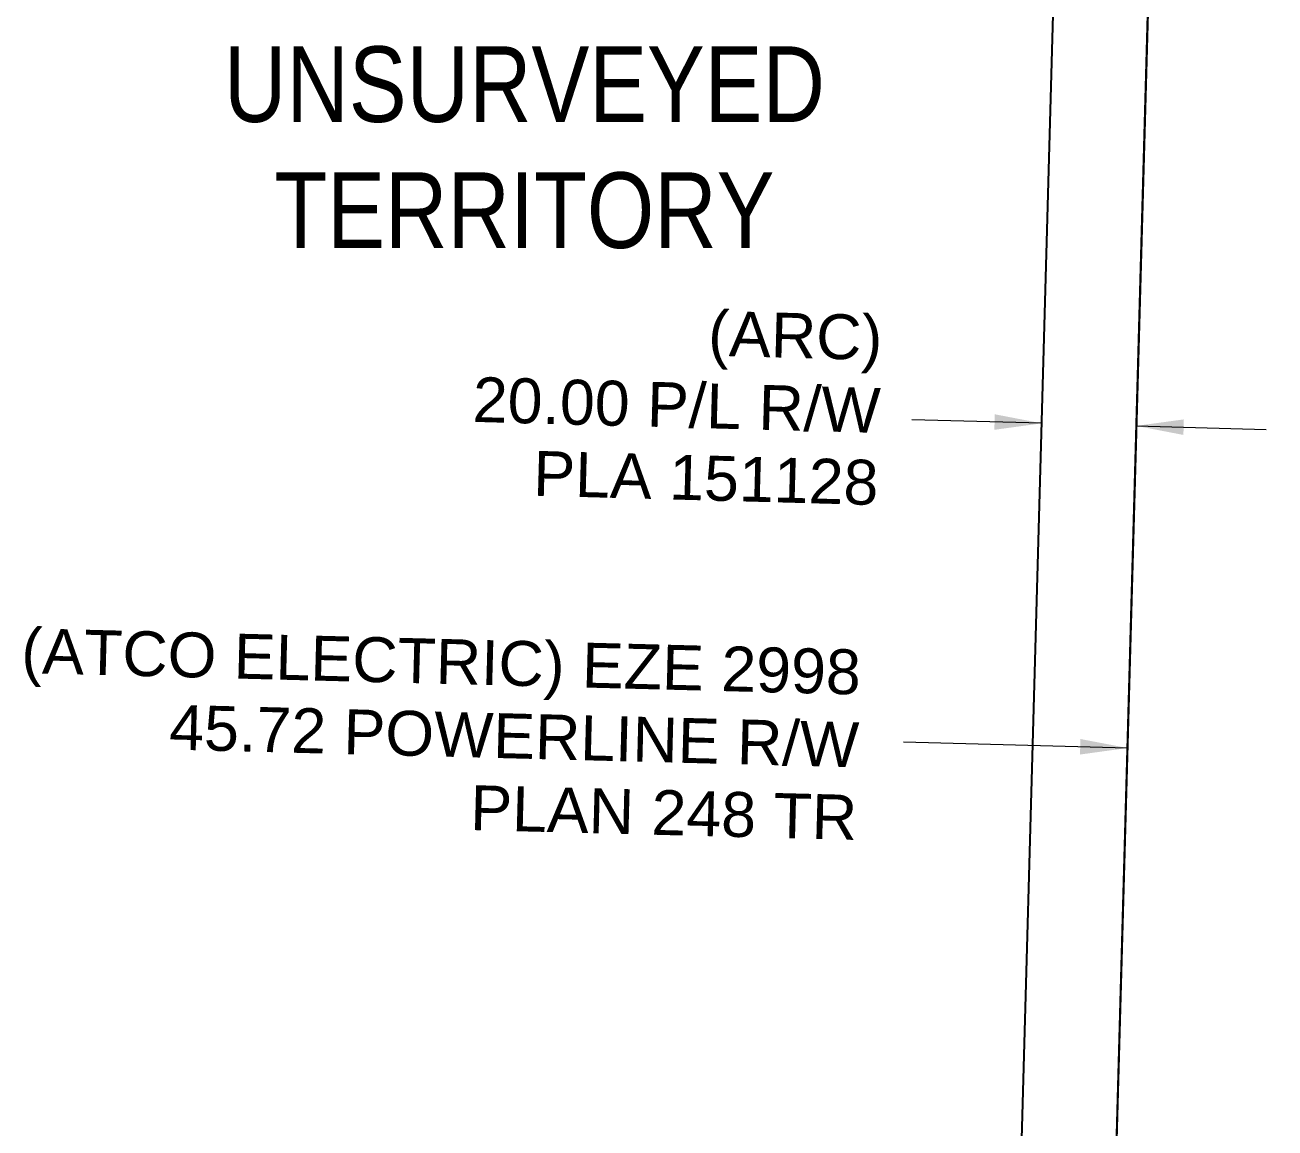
# Model space of a CAD drawing. Extents: x 380192 to 391966, y 6058532 to 6064394.
# Drawn here: x 391274.8 to 391539.3, y 6061930.4 to 6062163.8 of the extents above; entities that cross this region are included whole.
import ezdxf
from ezdxf.enums import TextEntityAlignment as Align

# ---------------------------------------------------------------- set-up
doc = ezdxf.new("R2010")
doc.units = 0
doc.header["$LTSCALE"] = 5
doc.linetypes.add('foc-FLOWLINE', pattern=[3.75, 2.5, -1.25])
for name, color, linetype in [('F-EZE', 190, 'foc-FLOWLINE'), ('F-RW', 190, 'Continuous'), ('L-UNS-T', 3, 'Continuous')]:
    doc.layers.add(name, color=color, linetype=linetype)
doc.layers.add('F-EZE-T', color=190, linetype='Continuous', lineweight=9)
doc.layers.add('F-RW-T', color=190, linetype='Continuous', lineweight=9)
doc.styles.add('80CG', font='ARIALN.TTF', dxfattribs={"height": 10})
doc.styles.add('80L', font='ARIALN.TTF', dxfattribs={"height": 10})
doc.styles.add('A80', font='arial.ttf', dxfattribs={"height": 9.5})
doc.dimstyles.new('Compass 5 000', dxfattribs={"dimscale": 5, "dimtxt": 9, "dimasz": 2, "dimexe": 0.2, "dimexo": 0.0625, "dimgap": 0.5, "dimtad": 0, "dimtih": 1, "dimtoh": 1, "dimzin": 0, "dimdsep": 46, "dimtxsty": '80CG', "dimcen": 0.1, "dimse1": 1, "dimse2": 1, "dimclrd": 256, "dimclrt": 256, "dimaunit": 1, "dimadec": 4, "dimazin": 0, "dimtfac": 0.06, "dimtofl": 0, "dimtmove": 0, "dimatfit": 1, "dimfxl": 0.2, "dimtolj": 1, "dimtzin": 0, "dimlwd": -1, "dimarcsym": 0})

msp = doc.modelspace()

# ---------------------------------------------------------------- linework, layer by layer
at = {"layer": 'F-EZE', "linetype": 'Continuous', "flags": 128}
msp.add_lwpolyline([(391490.45, 6061373.82), (391497.14, 6061615.85), (391497.22, 6061617.81), (391497.25, 6061618.87), (391497.55, 6061629.89), (391497.6, 6061631.63), (391497.83, 6061639.96), (391497.88, 6061641.7), (391498.02, 6061646.65), (391498.11, 6061650.09), (391498.23, 6061651.76), (391498.73, 6061672.5), (391498.88, 6061677.91), (391499.29, 6061692.51), (391499.84, 6061712.52), (391521.17, 6062481.94), (391522.07, 6062514.29), (391523.46, 6062564.56), (391524.41, 6062598.72)], dxfattribs=at)
at = {"layer": 'F-RW', "flags": 128}
for points in [[(391539.34, 6062957.45), (391524.88, 6062435.26), (391519.88, 6062435.4), (391502.72, 6061816.23), (391499.84, 6061712.52), (391499.29, 6061692.51), (391498.88, 6061677.92), (391498.73, 6061672.5), (391498.23, 6061651.76), (391498.11, 6061650.09), (391497.6, 6061631.63), (391497.14, 6061615.85), (391490.15, 6061616.87), (391489.42, 6061590.36), (391486.89, 6061498.63), (391483.43, 6061373.32)], [(391463.39, 6061371.87), (391466.9, 6061499.17), (391470.24, 6061620.03), (391470.43, 6061623.02), (391470.67, 6061635.67), (391471.09, 6061650.77), (391471.49, 6061665.32), (391471.68, 6061672.1), (391471.85, 6061678.55), (391472.23, 6061692.1), (391479.27, 6061692.21), (391482.68, 6061816.75), (391501.18, 6062482.42), (391502.08, 6062514.85), (391504.26, 6062592.8), (391505.21, 6062626.96)]]:
    msp.add_lwpolyline(points, dxfattribs=at)

# ---------------------------------------------------------------- texts
at = {"layer": 'F-EZE-T', "style": 'A80'}
for s, p in [('(ATCO ELECTRIC) EZE 2998', (391451.55, 6062022.12)), ('45.72 POWERLINE R/W', (391451.15, 6062006.74)), ('PLAN 248 TR', (391450.76, 6061991.37))]:
    msp.add_text(s, height=9.5, rotation=358.5218, dxfattribs=at).set_placement(p, align=Align.RIGHT)
at = {"layer": 'F-RW-T', "style": 'A80'}
for s, rotation, p in [('(ARC)', 358.4352, (391456.11, 6062092.85)), ('20.00 P/L R/W', 358.4352, (391455.69, 6062077.48)), ('PLA 151128', 358.4353, (391455.27, 6062062.22))]:
    msp.add_text(s, height=9.5, rotation=rotation, dxfattribs=at).set_placement(p, align=Align.RIGHT)
at = {"layer": 'L-UNS-T', "color": 3, "insert": (391380.47, 6062137.83), "char_height": 15.9937, "attachment_point": 5, "style": '80L'}
msp.add_mtext_dynamic_manual_height_columns('UNSURVEYED TERRITORY', width=126.3637, gutter_width=47.48, heights=[0], dxfattribs=at)

# ---------------------------------------------------------------- leaders
at = {"layer": 'F-EZE-T'}
msp.add_leader([(391508.11, 6062010.83), (391460.73, 6062012.06)], dimstyle='Compass 5 000', override={"dimtxsty": '80CG'}, dxfattribs=at)
at = {"layer": 'F-RW-T'}
for points in [[(391489.98, 6062079.52), (391462.49, 6062080.27)], [(391510, 6062078.98), (391537.49, 6062078.23)]]:
    msp.add_leader(points, dimstyle='Compass 5 000', override={"dimtxsty": '80CG'}, dxfattribs=at)

doc.saveas('drawing.dxf')
